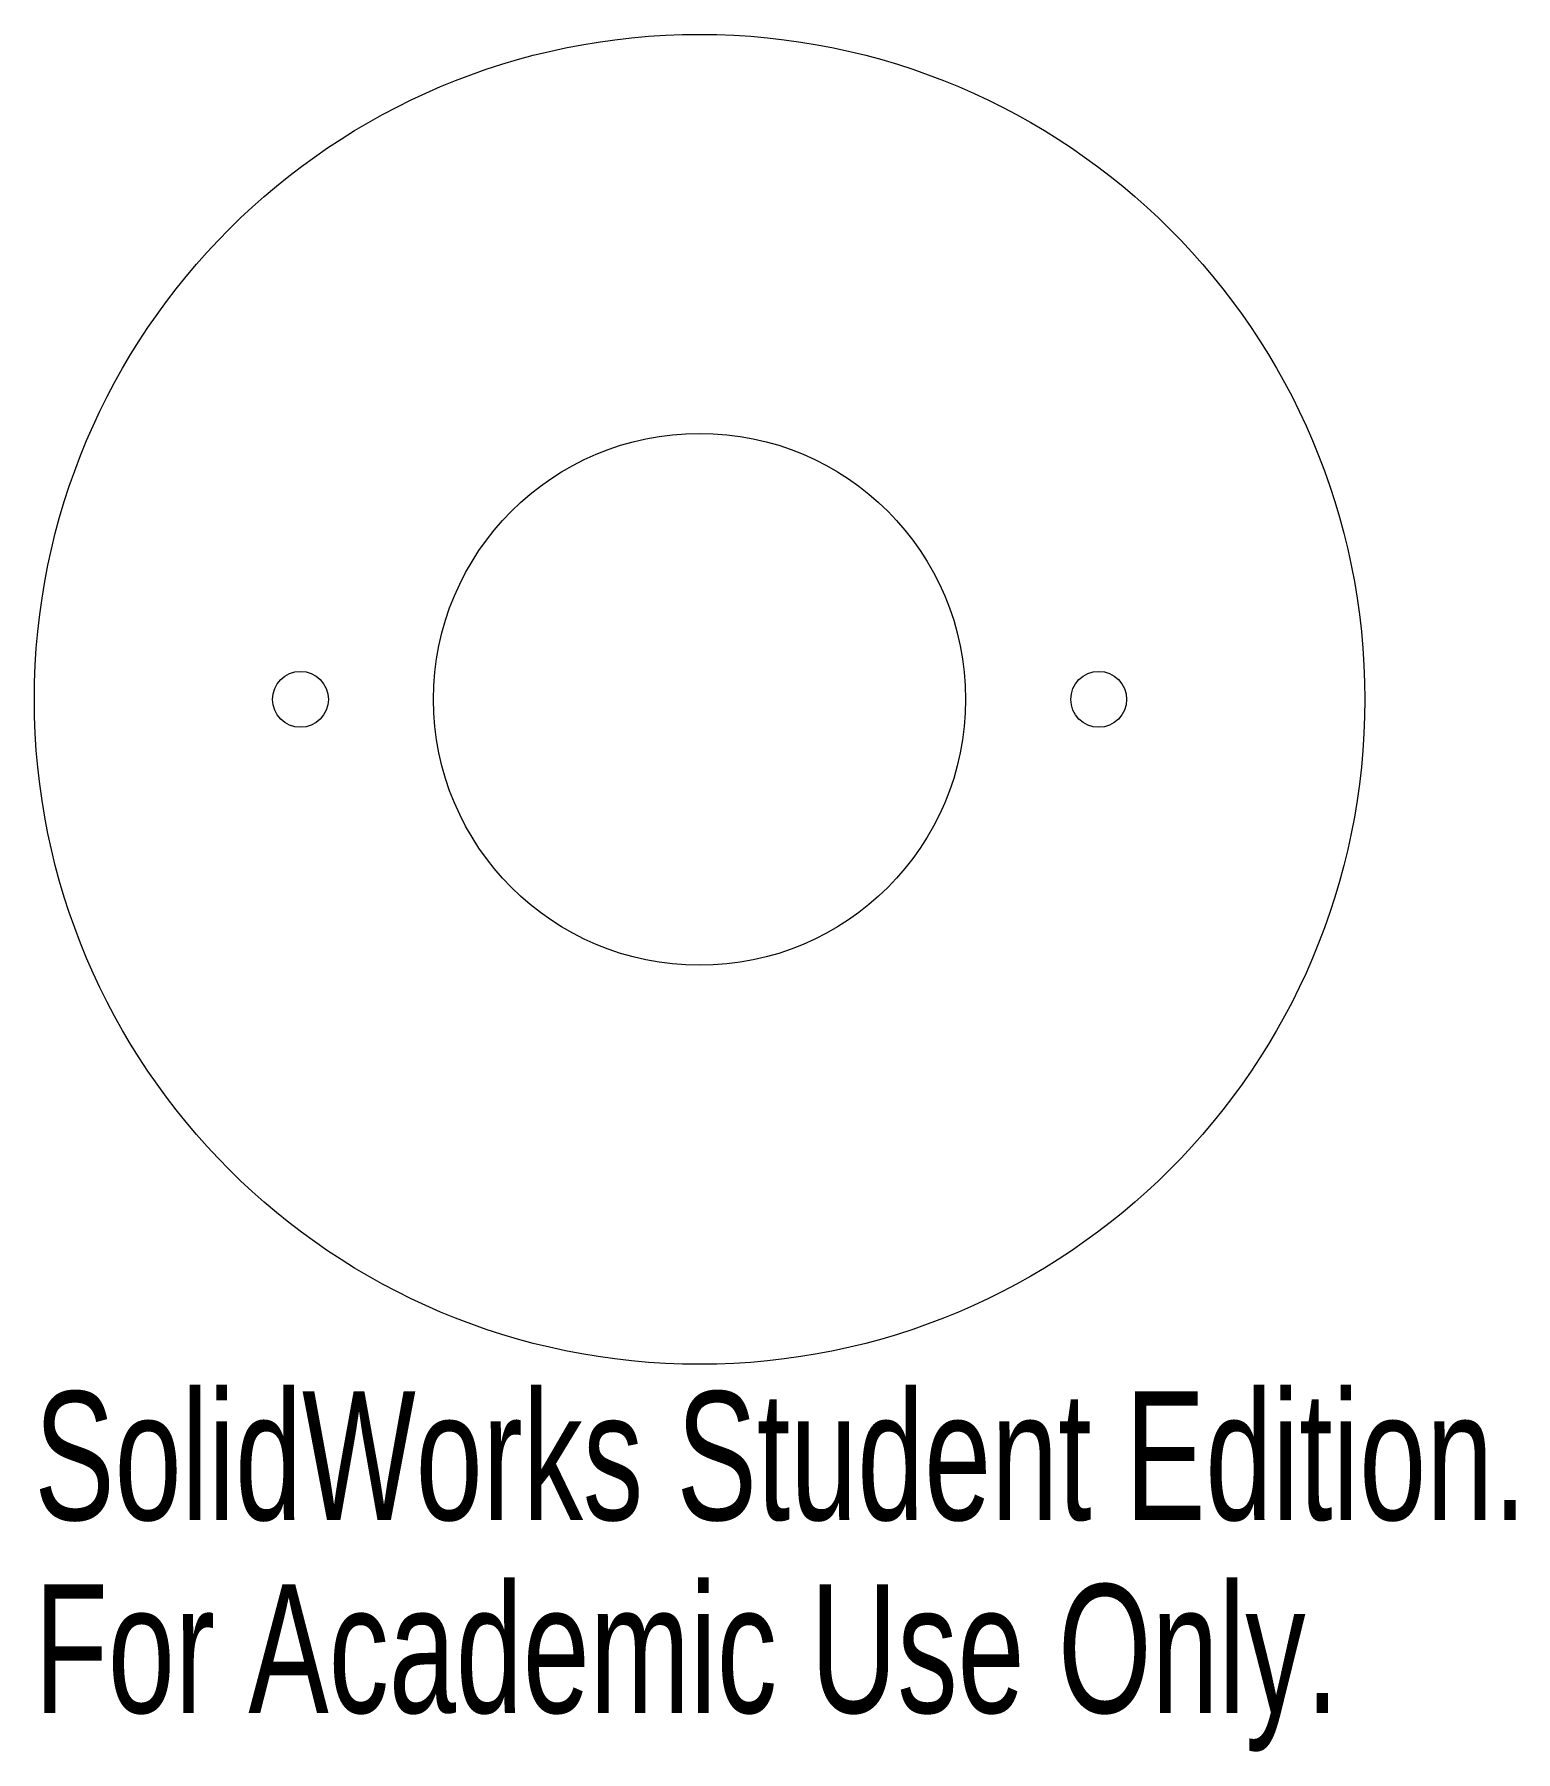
# Model space of a CAD drawing. Header units: millimetres. Extents: x -25 to 30.7, y -39.6 to 25.
import ezdxf

# ---------------------------------------------------------------- set-up
doc = ezdxf.new("R2010")
doc.units = ezdxf.units.MM
doc.styles.add('SLDTEXTSTYLE0', font='TXT', dxfattribs={"width": 0.7})

msp = doc.modelspace()

# ---------------------------------------------------------------- linework, layer by layer
at = {"color": 7, "linetype": 'Continuous', "lineweight": 15}
for centre, radius in [((0, 0), 25), ((0, 0), 10), ((-15, 0), 1.05), ((15, 0), 1.05)]:
    msp.add_circle(centre, radius, dxfattribs=at)

# ---------------------------------------------------------------- texts
at = {"color": 7, "linetype": 'Continuous', "char_height": 4.83362, "attachment_point": 1, "style": 'SLDTEXTSTYLE0'}
for s, insert in [('SolidWorks Student Edition.', (-25, -26.02)), ('For Academic Use Only.', (-25, -33.27))]:
    msp.add_mtext(s, dxfattribs=dict(at, insert=insert))

doc.saveas('drawing.dxf')
